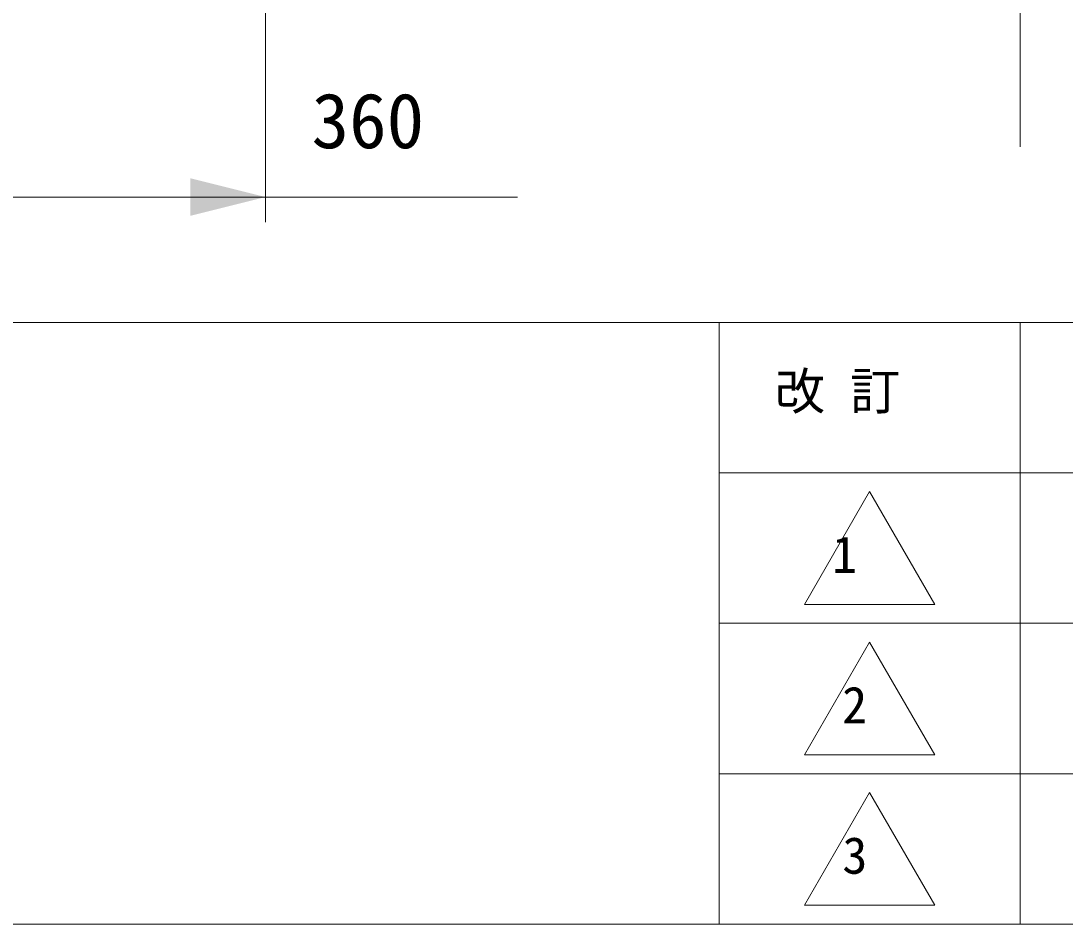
# Model space of a CAD drawing. Units: millimetres, scale not verified. Extents: x -203 to 203, y -143 to 208.
# Drawn here: x -105.83 to -64.21, y -138 to -101.97 of the extents above; entities that cross this region are included whole.
import ezdxf
from ezdxf.enums import TextEntityAlignment as Align

# ---------------------------------------------------------------- set-up
doc = ezdxf.new("R2010")
doc.units = ezdxf.units.MM
doc.header["$LTSCALE"] = 0.5
for name, color, linetype, lineweight in [('0-1_DIMENSION_LINES$02_DIMENSI', 1, 'Continuous', 25), ('0-5_DIMENSION_LINES$03_LINES', 7, 'Continuous', 18), ('0-8_図面_FORMAT$03_TEXT', 7, 'Continuous', 18), ('0-A_図面_FORMAT$01_WAKU$OUT_LINE', 6, 'Continuous', 18), ('0-B_図面_FORMAT$01_WAKU$SUB_LINE', 7, 'Continuous', 18)]:
    doc.layers.add(name, color=color, linetype=linetype, lineweight=lineweight)
doc.styles.add('ＭＳ ゴシック', font='')
doc.styles.get('ＭＳ ゴシック').set_extended_font_data('MS Gothic')

# ---------------------------------------------------------------- blocks, each defined once
blk = doc.blocks.new('U84')
at = {"layer": '0-1_DIMENSION_LINES$02_DIMENSI', "color": 7}
blk.add_solid([(3481.839, 1760.5), (3481.839, 1763.5), (3487.839, 1762)], dxfattribs=at)

msp = doc.modelspace()

# ---------------------------------------------------------------- linework, layer by layer
at = {"layer": '0-1_DIMENSION_LINES$02_DIMENSI', "color": 7, "lineweight": 18}
for p, q in [((-96.0807, -100), (-96.0807, -110)), ((-131.9193, -109), (-96.0807, -109)), ((-96.0807, -109), (-86.0404, -109))]:
    msp.add_line(p, q, dxfattribs=at)
at = {"layer": '0-5_DIMENSION_LINES$03_LINES'}
msp.add_line((-66, 133), (-66, -107), dxfattribs=at)
at = {"layer": '0-8_図面_FORMAT$03_TEXT'}
for points in [[(-72, -120.75), (-74.5981, -125.25), (-69.4019, -125.25)], [(-72, -126.75), (-74.5981, -131.25), (-69.4019, -131.25)], [(-72, -132.75), (-74.5981, -137.25), (-69.4019, -137.25)]]:
    msp.add_lwpolyline(points, close=True, dxfattribs=at)
at = {"layer": '0-A_図面_FORMAT$01_WAKU$OUT_LINE'}
for p, q in [((198, -114), (-198, -114)), ((-78, -114), (-78, -138)), ((198, -120), (-78, -120))]:
    msp.add_line(p, q, dxfattribs=at)
msp.add_lwpolyline([(-198, -138), (198, -138), (198, 138), (-198, 138)], close=True, dxfattribs=at)
at = {"layer": '0-B_図面_FORMAT$01_WAKU$SUB_LINE'}
for p, q in [((-66, -114), (-66, -138)), ((12, -126), (-78, -126)), ((12, -132), (-78, -132))]:
    msp.add_line(p, q, dxfattribs=at)

# ---------------------------------------------------------------- block references
at = {"layer": '0-1_DIMENSION_LINES$02_DIMENSI', "xscale": 0.5, "yscale": 0.5}
msp.add_blockref('U84', (-1840, -990), dxfattribs=at)

# ---------------------------------------------------------------- texts
at = {"layer": '0-1_DIMENSION_LINES$02_DIMENSI', "color": 7, "style": 'ＭＳ ゴシック'}
msp.add_text('360', height=2.199, dxfattribs=at).set_placement((-94.2466, -107.7128), align=Align.BOTTOM_LEFT)
at = {"layer": '0-8_図面_FORMAT$03_TEXT', "style": 'ＭＳ ゴシック'}
for s, p in [('改 訂', (-75.7778, -117.9133)), ('1', (-73.4978, -124.4298)), ('2', (-73.0978, -130.4298)), ('3', (-73.0878, -136.4298))]:
    msp.add_text(s, height=1.466, dxfattribs=at).set_placement(p, align=Align.BOTTOM_LEFT)

doc.saveas('drawing.dxf')
